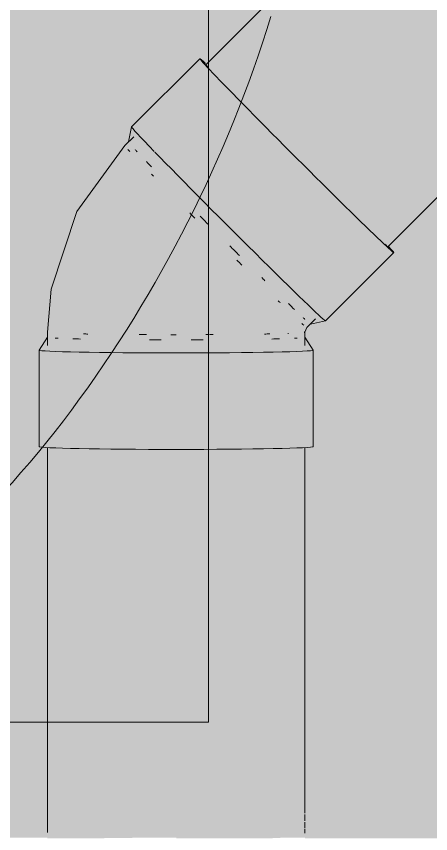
# Model space of a CAD drawing. Header units: metres. Extents: x 1.1 to 88.1, y -3.7 to 23.8.
# Drawn here: x 24.0456 to 24.1099, y 21.9006 to 22.0276 of the extents above; entities that cross this region are included whole.
import ezdxf

# ---------------------------------------------------------------- set-up
doc = ezdxf.new("R2010")
doc.units = ezdxf.units.M
doc.layers.add('1095_ARQ_BASE_dwg', color=7, linetype='Continuous', lineweight=5, true_color=0x767676)
doc.layers.add('A-FLOR', color=7, linetype='Continuous', lineweight=9, true_color=0x007f00)
for name, color, linetype, lineweight in [('LAYOUT-WC_COZINHA', 7, 'Continuous', 5), ('P-PIPE', 7, 'Continuous', 5), ('P-SANR-FIXT', 7, 'Continuous', 5)]:
    doc.layers.add(name, color=color, linetype=linetype, lineweight=lineweight)

# ---------------------------------------------------------------- blocks, each defined once
blk = doc.blocks.new('1095_ARQ_BASE_dwg_A$C331B23C5-V4-TÉRREO')
at = {"layer": 'LAYOUT-WC_COZINHA', "color": 254, "true_color": 0xcecece}
for centre, radius, start, end in [((0.2923067341939712, 0.4448163543906933), 0.1570018691099643, 119.1394472502953, 143.3879959260337), ((0.3287923454925019, 0.4177078858212979), 0.2024558997343406, 143.3879958816383, 162.8938950242392)]:
    blk.add_arc(centre, radius, start, end, dxfattribs=at)
blk = doc.blocks.new('1095_ARQ_BASE_dwg-4006143-TÉRREO')
at = {"rotation": 270}
blk.add_blockref('1095_ARQ_BASE_dwg_A$C331B23C5-V4-TÉRREO', (16.30244843990409, 13.27780630161033), dxfattribs=at)
blk = doc.blocks.new('USO_ESG_Cuba lavatório retângular - Uso geral-4012784-TÉRREO')
at = {"layer": 'P-SANR-FIXT', "true_color": 0xf3f3f3, "transparency": 33554560}
h = blk.add_hatch(color=7, dxfattribs=at)
h.paths.add_polyline_path([(0.1999953707649666, -0.3551094092255254), (0.1999953707649671, -0.08215698149953182), (0.1963853755968558, -0.06868429611705866), (0.1865226853824939, -0.05882160590269467), (0.1730500000000186, -0.0552116107345812), (-0.1731071461119812, -0.0552116107345818), (-0.1865798314944549, -0.05882160590269533), (-0.1964425217088173, -0.06868429611705502), (-0.2000525168769302, -0.08215698149953253), (-0.2000525168769313, -0.3572648151944859), (-0.1964425217088178, -0.370737500576959), (-0.1865798314944555, -0.3806001907913273), (-0.1731071461119806, -0.3842101859594408), (0.1730500000000175, -0.3842101859594402), (0.1866170412062201, -0.3805058349676005), (0.1963853755968547, -0.370737500576967), (0.1999953707649666, -0.3572648151944851)])
h.paths.add_polyline_path([(0.1869294648993266, -0.2279502030173081), (0.1869294648993245, -0.357624999999909), (-0.1858498807490137, -0.3576249999999097), (-0.1858498807490153, -0.1449999999999861), (0.1869294648993272, -0.1449999999999855), (0.1869294648993266, -0.1643705999131994)])
blk.add_hatch(color=7, dxfattribs=at).paths.add_polyline_path([(0.2049953707649665, -0.3551094092255254), (0.2048249998964135, -0.08215698149953181), (0.1999953707649671, -0.08215698149953182), (0.1999953707649666, -0.3572648151944851), (0.2049953707649665, -0.3572648151944851)])
h = blk.add_hatch(color=7, dxfattribs=at)
h.paths.add_polyline_path([(0.1869294648993255, -0.357624999999909), (0.1869294648993261, -0.1449999999999898), (-0.1858498807490143, -0.1449999999999861), (-0.1858498807490148, -0.3576249999999097), (0.1866170412062196, -0.357624999999909)])
h.paths.add_polyline_path([(0.03085075423785871, -0.2499999999999835), (0.02853169548887802, -0.2605591455053556), (0.02313259905116912, -0.2689772181100412), (0.02216480677848439, -0.2697392606215501), (0.01763355756879813, -0.2742705098312342), (0.00927050983127133, -0.2785316954888421), (2.382307684456464e-14, -0.2799999999999854), (-0.009270509831225848, -0.2785316954888422), (-0.01763355756875049, -0.2742705098312342), (-0.02427050983122569, -0.2676335575687601), (-0.0251214761728119, -0.2661279080109749), (-0.02906568206069272, -0.2597400045693585), (-0.03112010454866174, -0.2499999999999837), (-0.02853169548883146, -0.2391271243805648), (-0.02329843698086969, -0.2310628503781256), (-0.02174433880653905, -0.2298402714065292), (-0.01763355756875049, -0.2257294901687417), (-0.008846695337719012, -0.221401178889773), (0.000539792075152667, -0.2200854946656971), (0.00927050983127133, -0.2214683045111337), (0.01763355756879705, -0.2257294901687416), (0.02427050983127117, -0.2323664424312071), (0.0262010603231194, -0.235807013857252), (0.02875675427854008, -0.2397917578825391), (0.03037067809956857, -0.2476596305875227)])
at = {"layer": 'P-SANR-FIXT', "color": 8, "true_color": 0x797979}
blk.add_line((-0.1858498807490337, -0.1450000000000035), (0.1869294648993061, -0.1450000000000028), dxfattribs=at)
at = {"layer": 'P-SANR-FIXT'}
for p, q in [((0.1869294648993066, -0.1450000000000028), (-0.1858498807490332, -0.1450000000000035)), ((0.1869294648993066, -0.3576249999999264), (0.1869294648993071, -0.1450000000000028))]:
    blk.add_line(p, q, dxfattribs=at)
blk = doc.blocks.new('Joelho 45_90 - Serie Normal - Esgoto - MEP - Tigre - Standard-4035473-TÉRREO')
at = {"layer": 'P-PIPE', "true_color": 0xe06060}
for points in [[(16.40825106515084, 21.98028712087324), (16.4188566075434, 21.99089266091455), (16.41683856447438, 21.99269694012354), (16.4024785390517, 22.00684316550042), (16.38873085048161, 22.02100637916792), (16.37812530808905, 22.01040083912661), (16.38265999400033, 22.00557022389776), (16.40071853511348, 21.98744776990865), (16.40779679198943, 21.98066837119636)], [(16.40591766221727, 21.97979201210081), (16.40825106515084, 21.98028712087324), (16.40472648127729, 21.98353650529842), (16.38470336454175, 22.00347917065251), (16.378057113954, 22.01007925855494), (16.37763056638461, 22.00806780388802), (16.37838191367886, 22.00743514861002), (16.37863751612527, 22.0069169310465), (16.37895981357815, 22.00662392401999), (16.37986098293357, 22.00630963060083), (16.38094003481047, 22.00450257727356), (16.38188915368365, 22.00393746189621), (16.3821172027878, 22.00378343529838), (16.38470158425135, 22.00065615891932), (16.38470336454175, 22.00065147453279), (16.38526242440202, 22.00008688623875), (16.38534966820929, 22.00008686587951), (16.38835057430724, 21.99743985114954), (16.38931966585877, 21.99598952351368), (16.39120848537333, 21.99446173719479), (16.39246756804283, 21.99332425687389), (16.39423205667849, 21.99107911319741), (16.39490838128567, 21.99051535057386), (16.39604591773541, 21.98972349950519), (16.39953350991978, 21.98594899034515), (16.40204309279808, 21.98384666447471), (16.40261047411199, 21.98284087473206), (16.40383812714962, 21.98206625622246), (16.4044398405652, 21.98156668135933), (16.40506578018726, 21.98050685679645), (16.40535203328966, 21.98042961681495), (16.40568672025789, 21.98042122999624)], [(16.36817936642519, 21.99420448105158), (16.37411025105736, 22.00337210096652), (16.37108891523365, 21.99924202684723), (16.36871524009768, 21.99510662953255)], [(16.365608832861, 21.98128243383302), (16.36587566809851, 21.98375922426919), (16.36672211022318, 21.98855071500811), (16.36602828657984, 21.98513656281561), (16.3657149114732, 21.98244496552504)], [(16.38136284311722, 21.97530059587077), (16.40507628738035, 21.97557446613046), (16.40635921068548, 21.97572004833598), (16.40485625767779, 21.97758285727783), (16.40437772721126, 21.97726058324954), (16.40385287244018, 21.97758285727783), (16.40320162545837, 21.97752271251026), (16.40237997239433, 21.97704496308518), (16.40038012943775, 21.97746259359584), (16.39982392133994, 21.97744333169429), (16.39920134630921, 21.97708127403022), (16.39476455330798, 21.97734954360658), (16.39005933741286, 21.97703713342246), (16.38852997835521, 21.97732579637593), (16.38658363827567, 21.97716285577181), (16.38442214145355, 21.97697788107928), (16.38158350233834, 21.97732581379737), (16.38086745494091, 21.9773113640548), (16.37954636502479, 21.97700550626535), (16.37440921068548, 21.97732813861446), (16.37068873749965, 21.9772134037194), (16.3697358139322, 21.97746264459531), (16.3687432272765, 21.97735580268426), (16.36749229417781, 21.97718824703279), (16.3662638335072, 21.97758295154935), (16.36605363526786, 21.97752279807233), (16.3657406941597, 21.97726122678025), (16.36497033992737, 21.97758295154934), (16.36375921068548, 21.97572004833598), (16.3687432272765, 21.97544625737638), (16.378578099457, 21.97532085694239)], [(16.38505921068548, 21.96029713261073), (16.40563343078544, 21.96061281256784), (16.40635921068548, 21.96072304743628), (16.40635921068548, 21.97572004833598), (16.40137862822773, 21.9754463392244), (16.37788679811655, 21.97532588667141), (16.3644015858011, 21.97564720703364), (16.36375921068548, 21.97564720703364), (16.36375921068548, 21.96072304743628), (16.36661286958487, 21.96051009002351), (16.37954636502479, 21.96031164530648)]]:
    blk.add_hatch(color=13, dxfattribs=at).paths.add_polyline_path(points)
h = blk.add_hatch(color=13, dxfattribs=at)
h.paths.add_polyline_path([(16.38505921068548, 21.97811956847994), (16.38971867822983, 21.9781331954243), (16.38965448264732, 21.98140246059211), (16.38762655180113, 21.97931629752006), (16.38731643867046, 21.97889225723116), (16.3861704148226, 21.97849995315653), (16.3861704148226, 21.97812249375094)])
h.paths.add_polyline_path([(16.39329771866521, 21.98343045690947), (16.39077429320665, 21.97813765728235), (16.39874102338808, 21.97826242557993), (16.39880578016299, 21.98122827258058), (16.39700128199546, 21.98343047632475), (16.39828030204914, 21.98594894811022), (16.39453551341872, 21.98405613052902)])
h.paths.add_polyline_path([(16.38505921068548, 21.97811956847994), (16.38481389552784, 21.97864483945673), (16.38341208208651, 21.98183173358704), (16.38367202490292, 21.98183173358704), (16.38556751472054, 21.98421999390152), (16.38520062816, 21.98425762899916), (16.38702791073721, 21.98638602730517), (16.38976513587648, 21.9837592242692), (16.39005933741286, 21.98362170652745), (16.39032536262871, 21.9837592242692), (16.39194365814464, 21.9837592242692), (16.39194365814464, 21.98405613052902), (16.39012191505109, 21.98405613052902), (16.39032536262871, 21.98546849624437), (16.39199048687244, 21.98687951003908), (16.39329771866521, 21.98343045690947), (16.39423205667849, 21.98606536894603), (16.39525170499653, 21.98894086332933), (16.39446031414254, 21.98972593507825), (16.3941248571386, 21.98931882939765), (16.39366455146373, 21.98930045813628), (16.39366455146373, 21.98887508445319), (16.39214298811184, 21.98740989002863), (16.39221322517342, 21.99051535057386), (16.39226216311141, 21.99083159078344), (16.39120848537333, 21.99296435916822), (16.38875251443692, 21.99232034170759), (16.38875251443692, 21.99199257348576), (16.38820536381685, 21.99199257348576), (16.38760985966348, 21.99140115298414), (16.38711370769796, 21.98732880548139), (16.38688421419186, 21.98650945984882), (16.38416908307047, 21.98913297667253), (16.38339765389872, 21.98750997977109), (16.38195381771635, 21.98811633084513), (16.38195381771635, 21.98655418340428), (16.38007532760579, 21.98890523975832), (16.37978264745234, 21.98902926958889), (16.37784571493879, 21.99153278105406), (16.37840898619438, 21.99318944894083), (16.37716729269962, 21.99457803716773), (16.37747406954951, 21.99749855075741), (16.37698564488172, 21.99746769297649), (16.37681672434245, 21.99637836972328), (16.37195918378498, 21.99249967724171), (16.37439637026775, 21.99881573354367), (16.37189625767228, 21.99720842254858), (16.37141089204377, 21.99669031445573), (16.37160557745553, 21.99638259520626), (16.37061245108524, 21.99365235117286), (16.36966453088967, 21.99248688231904), (16.36984130098586, 21.99413901699917), (16.36787578700761, 21.99079797952015), (16.36803675297189, 21.99027190660826), (16.3673165524286, 21.98931551240167), (16.36721894111868, 21.9902834484631), (16.36608605364103, 21.98548562985053), (16.36536305657226, 21.97845004301315), (16.36575616223013, 21.97868356269941), (16.36596382716349, 21.97840520992483), (16.37068873749965, 21.97831952849193), (16.37091707506175, 21.97953050100629), (16.37130652694899, 21.97991933944427), (16.37137966214774, 21.97822960465132), (16.37934414910142, 21.97813765710894), (16.37932777790506, 21.97919232089816), (16.3805342491748, 21.98062709035338), (16.38195381771635, 21.98532283291172), (16.38195381771635, 21.98459068570171), (16.38234500925884, 21.98455055740736), (16.38262486712509, 21.98533735439151), (16.38246251898374, 21.98345075510418), (16.38230750395846, 21.98196363278481), (16.38195381771635, 21.98195394596958), (16.38083348846772, 21.97991558663012), (16.38017688409681, 21.9781331954243), (16.38158629009874, 21.97812564401222)])
h.paths.add_polyline_path([(16.40237973619882, 21.97831952909587), (16.40417301666126, 21.97845004334947), (16.40437772721126, 21.97909476663663), (16.40370466874439, 21.97933397676071), (16.40318918526162, 21.98093968702917), (16.40029981421926, 21.98122827258058), (16.40015265761502, 21.98158431430818), (16.40029981421926, 21.9818476030085), (16.40146050075294, 21.98284282444525), (16.40076751584842, 21.98317888018831), (16.3999903001266, 21.98227693855251), (16.39920134630921, 21.981065397848), (16.39949358128518, 21.98092054218029), (16.40127368365653, 21.97931629752006)])
h.paths.add_polyline_path([(16.39955630213701, 21.97824595224206), (16.40237973619882, 21.97831952909587), (16.40086557072409, 21.97931629752006), (16.39938923291618, 21.98028820424569), (16.39955495451306, 21.97826242557992)])
h.paths.add_polyline_path([(16.36773871066984, 21.97831952849193), (16.36900724430157, 21.98496431000664), (16.36914317992459, 21.98480087640833), (16.36951832378581, 21.98586631440719), (16.36994554252402, 21.98671920568004), (16.36899181814351, 21.98723105619863), (16.36881158979446, 21.98759182631616), (16.36797923658209, 21.98804181359211), (16.36915335885839, 21.99074954261303), (16.37061245108524, 21.99157947250562), (16.37068873749965, 21.99186677592873), (16.37189625767228, 21.99233497231975), (16.37061057553414, 21.98744126245729), (16.37040789492801, 21.98722120284664), (16.36961854164689, 21.9837592242692), (16.3696628218023, 21.98205803127228), (16.36899181814351, 21.98084361404711)])
h.paths.add_polyline_path([(16.36773871066984, 21.97831952849193), (16.36611474042116, 21.98111043055731), (16.3669700423391, 21.98597416099519), (16.36721841632824, 21.98548562985054), (16.36734376192172, 21.98375922426919)])
h.paths.add_polyline_path([(16.40480547869452, 21.97895430248866), (16.40456892205876, 21.97940823571579), (16.40449907860554, 21.9790537591494), (16.40476076453791, 21.97896881658595)])
h.paths.add_polyline_path([(16.40438269385407, 21.97842223205481), (16.4047553677644, 21.97845004334947), (16.40449907860554, 21.97856870108417), (16.4044047927963, 21.97845004334947)])
h.paths.add_polyline_path([(16.37689397813569, 21.98230135688143), (16.37676904078058, 21.98345075510418), (16.37657626913612, 21.9837592242692), (16.37657860814834, 21.98514207285699), (16.37801117898699, 21.98484161838778), (16.37755510015197, 21.98257486627534)])
h.paths.add_polyline_path([(16.37192046921436, 21.9825718931167), (16.37220347938056, 21.98482839872098), (16.37181576629133, 21.98563064354236), (16.37159864848682, 21.98676748771188), (16.37220347938056, 21.9864071599106), (16.37220347938056, 21.98675299668224), (16.37311436601828, 21.98602738412423), (16.37286244163514, 21.98468537992783), (16.37300018733784, 21.9837592242692), (16.37244965784904, 21.9837592242692)])
h.paths.add_polyline_path([(16.37398694204548, 21.98698310351845), (16.37619224490133, 21.99055922887155), (16.37692825801665, 21.99024345507452), (16.37647167465362, 21.98804181359212), (16.37618643234257, 21.98712343849751), (16.37404880790756, 21.98704979221677)])
h.paths.add_polyline_path([(16.3843871909006, 21.98959185007974), (16.38538331911055, 21.99081683198525), (16.38574913922735, 21.99153278105406), (16.38658363827567, 21.99175160773072), (16.38658363827567, 21.99331270273372), (16.38558680515673, 21.99331270273372), (16.38471992460974, 21.99186407679931), (16.38509725517142, 21.99153278105406), (16.3846100968342, 21.99153278105406), (16.38434946539647, 21.99096792246899), (16.3845938108365, 21.99002655429889)])
h.paths.add_polyline_path([(16.36783722390248, 21.99173963381366), (16.37016258493004, 21.99510662953255), (16.37090807359383, 21.99637836972328), (16.37132567913777, 21.99723350407434), (16.37154547417876, 21.99828022600817), (16.36904433647949, 21.994046495544), (16.36822823696457, 21.99248688231904)])
h.paths.add_polyline_path([(16.38070184541854, 21.99331270273372), (16.38144287425328, 21.99331270273372), (16.38221470343252, 21.99500501563109), (16.38202201453607, 21.99594226802255), (16.38189242028837, 21.99568827479778), (16.38063381077705, 21.99425740580233)])
h.paths.add_polyline_path([(16.38658363827568, 21.99454841615452), (16.38664011438965, 21.99457125286894), (16.38711370769796, 21.99493828077516), (16.3879566804897, 21.99622696967016), (16.38716692300538, 21.99702239508227), (16.38658363827567, 21.99634205674777), (16.38658363827567, 21.99542542418562)])
h.paths.add_polyline_path([(16.37895979710482, 22.00540809011404), (16.37791790040278, 22.00532800074669), (16.37627874889406, 22.00520197762501), (16.37328855414243, 22.00099864433538), (16.37464992950805, 22.00099500518037), (16.37526458161339, 22.00102808198243), (16.37771911932812, 22.00393746189621)])
h.paths.add_polyline_path([(16.37519052552084, 21.99978140777451), (16.37637440792915, 22.0000868658795), (16.37773212824334, 22.00141128857201), (16.37895979710482, 22.00540809011404), (16.375543433144, 22.00077824819455), (16.37524072203789, 21.99992319535251)])
h.paths.add_polyline_path([(16.38062609822378, 22.00214557187091), (16.38094003481047, 22.00220074581354), (16.38153461786247, 22.0027443969945), (16.38094003481047, 22.00332149428224), (16.38037390900225, 22.00267860937173), (16.38037390900225, 22.00214557187091)])
h.paths.add_polyline_path([(16.37654499642653, 22.00557022389775), (16.37660146529854, 22.00557022389775), (16.37752329209242, 22.00694556005775), (16.37737251540218, 22.00672627344561), (16.3772196876772, 22.00651277209089)])
h.paths.add_polyline_path([(16.37727981039994, 22.00721794251929), (16.37727981039994, 22.00724123846617), (16.377064937457, 22.00750217508581)])
h = blk.add_hatch(color=13, dxfattribs=at)
h.paths.add_polyline_path([(16.39329770980031, 21.9834304997141), (16.39689770215085, 21.98317888018831), (16.39920134630921, 21.98134588505101), (16.39936844260008, 21.98158431430818), (16.40088236563166, 21.98340438121892), (16.39521625999186, 21.98884662626114), (16.39342550445969, 21.98365006329503)])
h.paths.add_polyline_path([(16.39329770980031, 21.9834304997141), (16.39505925613608, 21.97817314830104), (16.39664124583772, 21.9831952214739), (16.3948691049394, 21.98331990095438)])
h.paths.add_polyline_path([(16.38505921068548, 21.97811956847994), (16.3861704148226, 21.97813319542431), (16.3861704148226, 21.97849995315653), (16.38731643867046, 21.97889225723116), (16.38853226582685, 21.98040796407222), (16.38980149650467, 21.98153274269699), (16.39005933741286, 21.9781331954243), (16.39079351188829, 21.97817314760367), (16.39329159431447, 21.983427660464), (16.38989632119694, 21.98219042112882), (16.38974030819617, 21.98405613052902), (16.39046517261095, 21.98502562124271), (16.39085572425632, 21.98405613052902), (16.39238520571781, 21.98405613052902), (16.39317311861766, 21.98375922426919), (16.39185596031589, 21.98676551324409), (16.39005933741286, 21.98548778909859), (16.38677326393665, 21.98583812492072), (16.38798192524099, 21.99179678941688), (16.39120848537333, 21.99296435916822), (16.38795465583716, 21.99622387449643), (16.38658363827567, 21.99444272270696), (16.38658363827568, 21.99218770807716), (16.38626116693524, 21.99230641953384), (16.38581209837601, 21.99140115298414), (16.3845938108365, 21.99002655429889), (16.38451346809167, 21.99140115298414), (16.38624412042513, 21.99441112851821), (16.38658363827567, 21.99476170539391), (16.38676928876886, 21.99663714282753), (16.38716692300538, 21.99702239508227), (16.38153461786247, 22.0027443969945), (16.38062609822378, 22.00214557187091), (16.38028586366709, 22.00214557187091), (16.38028192779024, 22.00263448394507), (16.38095647486557, 22.003338656366), (16.37754686716559, 22.00657990459496), (16.37744108763272, 22.0068719250971), (16.37736486636512, 22.00712394488395), (16.377064937457, 22.00750217508581), (16.37314965464438, 22.00214481763493), (16.37146226887014, 21.99974967002085), (16.36817936642519, 21.99420448105158), (16.36741521128588, 21.98944652696477), (16.36803675297188, 21.99027190660826), (16.36793490337718, 21.99122918606441), (16.36881158979446, 21.99301010722563), (16.36822823696457, 21.99248688231904), (16.37068873749965, 21.996990990112), (16.37184694682363, 21.99873388856861), (16.37145838769497, 21.99674101413413), (16.37304465417662, 21.99843428916902), (16.37328372038673, 21.99823863310906), (16.37444731030482, 21.99884215471898), (16.37191381955621, 21.99244531574666), (16.37068873749965, 21.99153278105405), (16.37061245108524, 21.9915794725056), (16.36899315288774, 21.9903907343282), (16.36858828841378, 21.98979562262129), (16.36796163975519, 21.98777617933977), (16.36888746773482, 21.9872870596016), (16.369945542524, 21.98671920568001), (16.37091904266513, 21.98809518654402), (16.37103312001313, 21.98894630994124), (16.37191279756645, 21.99233377849272), (16.37214374594645, 21.99231710895334), (16.37541859284855, 21.98930467251295), (16.37404880790754, 21.98704979221675), (16.3761954477194, 21.98712374909882), (16.37674973248483, 21.98896596323244), (16.37995281021384, 21.98884611332897), (16.38021609387085, 21.98884611332898), (16.38339765111428, 21.98750997194288), (16.38285288798306, 21.98581516229011), (16.38656594555833, 21.98555990097969), (16.38360560565889, 21.98123204036933)])
h.paths.add_polyline_path([(16.38046092332099, 21.97813167357948), (16.38127455478799, 21.98170664974147), (16.38188664697562, 21.98183173358703), (16.38259453566166, 21.98345075510418), (16.38234500925885, 21.98455055740736), (16.38154685574281, 21.98463243172149), (16.3818475828816, 21.98375922426919), (16.38158629009874, 21.98347876617236), (16.38158629009874, 21.9833360196613), (16.38121465195688, 21.98333601966129), (16.3805342491748, 21.98062709035339), (16.37932777790507, 21.97919232089816), (16.37939494650616, 21.97813738494312), (16.37988282978343, 21.97813319542431)])
h.paths.add_polyline_path([(16.37137966214774, 21.97822960465132), (16.371306526949, 21.97991933944429), (16.37068873749965, 21.97893237757856), (16.37091707506175, 21.97823670234303)])
h.paths.add_polyline_path([(16.39873877724905, 21.9782296049279), (16.39955028313118, 21.97831952849193), (16.39938923291618, 21.98028820424569), (16.4024785390517, 21.97839519027081), (16.40385307105323, 21.97928123344574), (16.40449907860554, 21.97924100165601), (16.40449907860554, 21.97994221685925), (16.40318918526162, 21.9809242632639), (16.39904999416197, 21.98098174046861), (16.39890250219407, 21.98062195882337), (16.39873926297313, 21.97823670234303)])
h.paths.add_polyline_path([(16.36773870260979, 21.97831952849193), (16.3696628218023, 21.98205803127228), (16.36966883774497, 21.9843615785998), (16.37004613763264, 21.98666521769399), (16.369945542524, 21.98671920568001), (16.36861435963658, 21.98375922426919), (16.36849804235203, 21.98303664611103)])
h.paths.add_polyline_path([(16.36773870260979, 21.97831952849193), (16.36686873073874, 21.98647215177407), (16.36685285942192, 21.98647215177407), (16.3662653620003, 21.98085157402321), (16.36770192824883, 21.97838270759505)])
h.paths.add_polyline_path([(16.36596382716348, 21.97840520992484), (16.36567263668721, 21.97845004301315), (16.36577542796999, 21.9784143048238)])
h.paths.add_polyline_path([(16.40415459856048, 21.97840521013498), (16.40449907860554, 21.97856870108416), (16.40480547869451, 21.97895430248865), (16.40437772721126, 21.97894834836528), (16.40415902362029, 21.9784159815852)])
h.paths.add_polyline_path([(16.40480547869451, 21.97895430248865), (16.40492392404912, 21.97956237388309), (16.40484696001758, 21.97937172312346), (16.40481843534602, 21.97908468342393)])
h.paths.add_polyline_path([(16.40260089320039, 21.98098174046861), (16.40313634351271, 21.98122827258058), (16.40128615570712, 21.98269333367237), (16.3999561391053, 21.98148497089717), (16.4024785390517, 21.98099048682628)])
h.paths.add_polyline_path([(16.37673186899143, 21.9833360196613), (16.37751141041137, 21.98333601966129), (16.37785541284278, 21.98501109866903), (16.37663458186692, 21.98505713674001), (16.37663458186692, 21.98333601966129)])
h.paths.add_polyline_path([(16.37220347938056, 21.9837592242692), (16.37300018733784, 21.9837592242692), (16.37286244163514, 21.98468537992784), (16.37300801212244, 21.98592785980053), (16.37115648863863, 21.98733882945021), (16.37225234586562, 21.98476724672624), (16.37220347938056, 21.98471573625154), (16.37220347938056, 21.98379464596823)])
h.paths.add_polyline_path([(16.39194365814464, 21.98700306414928), (16.39214298811184, 21.98740989002863), (16.39430533585383, 21.98987967722507), (16.39194365814464, 21.99199257348576), (16.39194365814464, 21.98931882939765)])
h.paths.add_polyline_path([(16.37689397813569, 21.9902037563534), (16.37663458186692, 21.99036945280253), (16.37619224490133, 21.99055922887155), (16.37725803138171, 21.99447656392479), (16.37861339839733, 21.99296085438053), (16.37804159214543, 21.99153278105406)])
h.paths.add_polyline_path([(16.38390127426176, 21.99027523802965), (16.38402459954436, 21.9908111434391), (16.38425245079548, 21.99092110358997)])
h.paths.add_polyline_path([(16.36966082865797, 21.99245228039525), (16.37106229180236, 21.99434747787219), (16.37141089204376, 21.99669031445573), (16.37112665489619, 21.99667359719044), (16.37035066327669, 21.995625501869), (16.36984130098586, 21.99413901699919), (16.36966453088967, 21.99248688231904)])
h.paths.add_polyline_path([(16.38070801678943, 21.99322700943253), (16.38076690721195, 21.99456194125599), (16.38189242028838, 21.99568827479779), (16.38264896137497, 21.99476170539391), (16.38225225644763, 21.99476170539391), (16.38149463128507, 21.99325091578052)])
h.paths.add_polyline_path([(16.37725803138171, 21.99597376029277), (16.37658900119289, 21.99619123804383), (16.3772580313817, 21.99748490185945), (16.37752560633526, 21.99750180675768), (16.37751404056132, 21.99715181844926), (16.37884417503843, 21.99928621450383), (16.37786745429569, 21.99674101413413), (16.37749484326064, 21.9965708948703), (16.3772580313817, 21.99602781363383)])
h.paths.add_polyline_path([(16.37502909296695, 21.99955354146875), (16.375543433144, 22.00077824819455), (16.37563901436137, 22.00104823165374), (16.37526458161335, 22.00102808198243), (16.37328855414243, 22.00099864433537), (16.3754308004678, 22.00410975379419), (16.37627874876095, 22.00520197745356), (16.37895981357815, 22.00540809011404), (16.37747406954952, 22.00113166195621), (16.37584650586556, 21.99981991960607), (16.37522630594493, 21.99978350840096)])
h = blk.add_hatch(color=13, dxfattribs=at)
h.paths.add_polyline_path([(16.40591766221726, 21.97979201210081), (16.40543685841513, 21.98042749120798), (16.405137162444, 21.98036223380736), (16.40487010358107, 21.9799089312902), (16.40511325710879, 21.9797518701264), (16.4057113240058, 21.97979201210081)])
h.paths.add_polyline_path([(16.40429767097055, 21.98046989148266), (16.40462644047096, 21.98098174046861), (16.40427656896864, 21.98186035141238), (16.40307120514996, 21.98227693855252), (16.40345715716852, 21.9809205421803), (16.40427711895229, 21.98052373640516)])
h.paths.add_polyline_path([(16.40177703235366, 21.98276289509849), (16.40223817114081, 21.98317888018831), (16.40202657741457, 21.98390158419165), (16.39927823085157, 21.98594894834196), (16.40146050075294, 21.98284282444525)])
h.paths.add_polyline_path([(16.39828030204914, 21.98594894857142), (16.39867032360729, 21.98671709023228), (16.39568603671439, 21.99013576099153), (16.39477027473242, 21.9903516340062), (16.3948691049394, 21.99005142205337), (16.39470151369591, 21.98987967722506), (16.39446031414254, 21.98972593507825), (16.39550910794925, 21.98907820591619), (16.39654685769092, 21.98815297861846), (16.39826035466216, 21.98598157964352)])
h.paths.add_polyline_path([(16.39303060355936, 21.99152868156034), (16.39318632609935, 21.99153278105405), (16.39318632609935, 21.99223667763006), (16.39182933338329, 21.99405127592356), (16.39025931527389, 21.99492639658872), (16.39120848537333, 21.99296435916822), (16.3930254006071, 21.99153278105405)])
h.paths.add_polyline_path([(16.38837816526343, 21.99598952351367), (16.38840013182772, 21.99601139458905), (16.38875251443692, 21.99666482810825), (16.38794148283202, 21.99782389685675), (16.38518811728647, 22.00002349063633), (16.38819334023526, 21.99598952351368)])
h.paths.add_polyline_path([(16.38413671141517, 22.00008688623875), (16.38469478487813, 22.00066025430189), (16.38164746342117, 22.00401219305692), (16.38132612596916, 22.00393746189621), (16.38118141290271, 22.00349779277583), (16.38095647486557, 22.003338656366), (16.38172360475066, 22.00293366050216), (16.38262848900689, 22.00214557187091), (16.38365101469491, 22.00058292691984)])
h.paths.add_polyline_path([(16.38022466957243, 22.00450721949872), (16.38056856568354, 22.00485111553358), (16.37986110213507, 22.00630938453724), (16.37890249883766, 22.00651277209089), (16.37895981936323, 22.00540810196521)])
h.paths.add_polyline_path([(16.37794606400507, 22.00672726784376), (16.37839697433916, 22.0071779824952), (16.37809542336706, 22.00785633760253), (16.37763575511324, 22.00797737365794), (16.37791790040278, 22.00672973650934)])
h.paths.add_polyline_path([(16.377286215104, 22.00723346074505), (16.37713579357274, 22.00757303118585), (16.377064937457, 22.00750217508581), (16.37727981039994, 22.00724123846617)])
h = blk.add_hatch(color=13, dxfattribs=at)
h.paths.add_polyline_path([(16.405137162444, 21.97937172312347), (16.40591766221727, 21.97979201210081), (16.40492392404912, 21.97956237388309)])
h.paths.add_polyline_path([(16.40471231204288, 21.97975157053202), (16.40506578018726, 21.98050685679645), (16.40449907860554, 21.98074448769555), (16.40427711895229, 21.98052373640516), (16.40389773411553, 21.98050685679644), (16.40449907860554, 21.97994221685925)])
h.paths.add_polyline_path([(16.40345716950003, 21.98092053045765), (16.40261047411199, 21.98284087473206), (16.40204309279808, 21.98302772850205), (16.4014625080258, 21.98284087473206), (16.40339359108501, 21.98098174046861)])
h.paths.add_polyline_path([(16.40088236563166, 21.98340438121892), (16.39995147191966, 21.98506419178095), (16.39883981320162, 21.98650854409122), (16.39828040048933, 21.98594899034515), (16.40074634096894, 21.98353650529842)])
h.paths.add_polyline_path([(16.39826035466216, 21.98596862474433), (16.39826035466216, 21.98597427324084), (16.39529290465791, 21.98931882939765), (16.39525006254753, 21.98894248588525), (16.3977088825151, 21.98651260516046)])
h.paths.add_polyline_path([(16.39450357211376, 21.9896830221424), (16.394837868054, 21.99010181363665), (16.39469822275498, 21.99061793326787), (16.39339602649961, 21.99191480631828), (16.39298820661694, 21.99156208682535), (16.39264418897603, 21.99153278105406), (16.39430533585383, 21.98987967722507)])
h.paths.add_polyline_path([(16.39120848537333, 21.99296435916822), (16.38952756705388, 21.99578170613704), (16.38875251443692, 21.99649407768344), (16.38819243468657, 21.99598952351368), (16.39005933741286, 21.99411589064744)])
h.paths.add_polyline_path([(16.38413673145527, 22.00008688623875), (16.38175445464025, 22.0028718907651), (16.38153461786247, 22.0027443969945), (16.3835828673455, 22.00065147453279)])
h.paths.add_polyline_path([(16.38716692300538, 21.99702239508227), (16.38594393182905, 21.99904286642085), (16.38470129983438, 22.0006514745328), (16.38413673145527, 22.00008688623875), (16.38701151520026, 21.9971789182174)])
h.paths.add_polyline_path([(16.37895981936323, 22.00540809011404), (16.37829720703138, 22.00707825848367), (16.37791790040278, 22.00651277209089), (16.37880689728527, 22.00557022389776)])
h.paths.add_polyline_path([(16.38095647486557, 22.003338656366), (16.3813204265399, 22.00411331357987), (16.38037390900225, 22.00479320484494), (16.38015178742699, 22.00455912909014), (16.37983051959202, 22.00450257727356), (16.38094003481047, 22.0033555547058)])
h.paths.add_polyline_path([(16.37749304669487, 22.00698228935317), (16.37765895557794, 22.00757303118585), (16.37754686716559, 22.00786500554403), (16.37727981039994, 22.00721794251929)])
h = blk.add_hatch(color=13, dxfattribs=at)
h.paths.add_polyline_path([(16.38505921068548, 21.97684508110049), (16.38736529761043, 21.97732579637593), (16.38423351371355, 21.97811812394763), (16.38424899508808, 21.9780274540973), (16.38285288798306, 21.97783372964419), (16.38285288798306, 21.97730499910216), (16.38442842760469, 21.97697657070248)])
h.paths.add_polyline_path([(16.39023559158753, 21.97697799443515), (16.3946157744077, 21.97742409660453), (16.38919240212597, 21.9779685646337), (16.38936728927004, 21.97727197919429), (16.39005933741286, 21.97703766955065)])
h.paths.add_polyline_path([(16.37505631431233, 21.97737334099989), (16.37330428073544, 21.97765371260689), (16.37027651382696, 21.97809143091793), (16.37026128891825, 21.9774626445953), (16.37113108202584, 21.97709633813034), (16.37441075311588, 21.97737334099989)])
h.paths.add_polyline_path([(16.37988282978343, 21.97697799504783), (16.38081805510821, 21.97751187673685), (16.38042636298078, 21.97783781620263), (16.38066548990929, 21.97813113505313), (16.37954636502479, 21.97789330574438), (16.37934473297669, 21.97787000808256), (16.37788679811655, 21.97779671398735), (16.37505923902363, 21.97814368634739), (16.37505923902363, 21.97734957739863), (16.37878472991668, 21.97706756314178), (16.37954636502479, 21.97700550626535)])
h.paths.add_polyline_path([(16.36773870260979, 21.97704504089408), (16.36915378263669, 21.9774828124545), (16.36773870260979, 21.9783195282086), (16.36689359409662, 21.97810552136501), (16.36702015049927, 21.9774626445953)])
h.paths.add_polyline_path([(16.40237973619882, 21.97704505166589), (16.40322745780404, 21.97759918039026), (16.40211460852906, 21.97826242557993), (16.40096256486135, 21.97801424842918), (16.40103007611422, 21.97746256774269), (16.40191176976914, 21.97718980650747)])
h.paths.add_polyline_path([(16.39920134630921, 21.97708127403022), (16.39983156513005, 21.9774625677427), (16.39955611776686, 21.97793347258315), (16.39955630213701, 21.97824595224206), (16.39854546177531, 21.97801993550732), (16.3980036590234, 21.9777904497957), (16.39505921068548, 21.97813319542431), (16.39505927109131, 21.97737379795744), (16.39915211739949, 21.97708520258676)])
h.paths.add_polyline_path([(16.40437772721126, 21.97726079592267), (16.40487010358107, 21.97785730949578), (16.40397505406963, 21.97823473228952), (16.40399149665043, 21.97758285727783)])
h.paths.add_polyline_path([(16.3657406941597, 21.97726122678024), (16.36614212562532, 21.97759676258685), (16.36566471843337, 21.97815966210466), (16.36528218966221, 21.97756965450888), (16.3653518458082, 21.97752279807233)])
h.paths.add_polyline_path([(16.36505921068548, 21.97771964845594), (16.36536305657226, 21.97845004301315), (16.36505921068548, 21.97831952849193), (16.36505921068548, 21.9781331954243)])
h.paths.add_polyline_path([(16.40505921068548, 21.97771964845594), (16.40487010358107, 21.97849076602653), (16.40480966170308, 21.97831952849193), (16.40487010358108, 21.97817423486822)])
h = blk.add_hatch(color=13, dxfattribs=at)
h.paths.add_polyline_path([(16.38852997835521, 21.97732579637593), (16.38919097196719, 21.97734954360658), (16.38929715105143, 21.97794363956015), (16.38965753182618, 21.9781316736684), (16.38505921068548, 21.97811956847994), (16.38736529480192, 21.97732580508664)])
h.paths.add_polyline_path([(16.38158629009874, 21.97732581379037), (16.38282422429359, 21.97732581379736), (16.38275119366677, 21.97785716725801), (16.38505674034677, 21.97811956847993), (16.38046092332099, 21.97813167357948), (16.38045967622319, 21.97759899055237), (16.38136284311722, 21.97732742051), (16.38158350233833, 21.97732581379737)])
h.paths.add_polyline_path([(16.39505927109131, 21.97817314830104), (16.39536648904192, 21.9781331954243), (16.39873898287994, 21.97796217782161), (16.39891907862731, 21.97823321025333), (16.39771857264725, 21.97821038236829)])
h.paths.add_polyline_path([(16.39505307180908, 21.97737325670973), (16.39505921068548, 21.97741792928995), (16.39505927109131, 21.97817314830104), (16.39080718807865, 21.97812564448665), (16.39223656769904, 21.97770070153834), (16.39466882232703, 21.97741792928995)])
h.paths.add_polyline_path([(16.37505921068548, 21.97737334099989), (16.37505631431233, 21.9781731882263), (16.37151857551527, 21.97817314760367), (16.37229989079383, 21.97781507072025), (16.37505631431233, 21.97737334099989)])
h.paths.add_polyline_path([(16.40237973619882, 21.97831952909587), (16.4024785390517, 21.9782304707355), (16.40345715716852, 21.97756915336264), (16.40397492400569, 21.97765125286688), (16.40385307288916, 21.97838270600974), (16.4024785390517, 21.9783237659327)])
h.paths.add_polyline_path([(16.39984148147478, 21.97745354376688), (16.40096198672614, 21.97752271251026), (16.40096256486134, 21.97801424842918), (16.40211612767033, 21.97831200112882), (16.39955625918061, 21.97817314760367), (16.39983156513005, 21.9774625677427)])
h.paths.add_polyline_path([(16.3662653620003, 21.97838270759505), (16.36596343914874, 21.9781331954243), (16.36614212562532, 21.97759676258685), (16.3662638335072, 21.97758295154934), (16.36626496148942, 21.97817314760366)])
h.paths.add_polyline_path([(16.36773870260979, 21.97831952849193), (16.3662653620003, 21.9783195282086), (16.3662653620003, 21.97758295154935), (16.36684637424793, 21.97758295154934), (16.36684782993147, 21.97809393228506)])
h.paths.add_polyline_path([(16.36973833584533, 21.97826242453349), (16.36773870260979, 21.97831952849193), (16.3697358139322, 21.97746264459531)])
h.paths.add_polyline_path([(16.37016824508228, 21.97745538632001), (16.37054296818661, 21.97823670234303), (16.36973833584533, 21.97817314760367), (16.36973833584533, 21.97746260226547)])
h.paths.add_polyline_path([(16.40505921068548, 21.97771964845594), (16.4045559850805, 21.97817314760367), (16.40487010358107, 21.97785730949578)])
h.paths.add_polyline_path([(16.36505921068548, 21.97771964845595), (16.36566458812032, 21.9784275409288), (16.36524786741811, 21.97817314760367)])
h.paths.add_polyline_path([(16.3782694859269, 21.97774576819918), (16.37934414910142, 21.97813765710894), (16.37505923902363, 21.97817314727651)])
at = {"layer": 'P-PIPE', "color": 8, "true_color": 0x797979}
for p, q in [((16.38873235624279, 22.02101089615006), (16.37812681385023, 22.01040535610876)), ((16.37812549242384, 22.01040276197006), (16.37763073946891, 22.00806960937482)), ((16.37845204412284, 22.00889210888197), (16.37706635131726, 22.0075064163836)), ((16.37763198024486, 22.0080720451858), (16.37706635131726, 22.0075064163836)), ((16.40824955938966, 21.98028260389109), (16.41885510178222, 21.9908881439324)), ((16.40535061942941, 21.97922214200082), (16.40670803875776, 21.98057956102823)), ((16.40535061942941, 21.97922214200082), (16.40591624835701, 21.97978777080302)), ((16.40591381254575, 21.97978653002761), (16.40824696525067, 21.98028128246528)), ((16.36505921068548, 21.97851948850393), (16.36505921068548, 21.97642491745977)), ((16.36505921068548, 21.97851948850393), (16.36505921068548, 21.97771964845594)), ((16.40505921068548, 21.97851948850393), (16.40535061942941, 21.97922214200082)), ((16.40505921068548, 21.97851948850393), (16.40535061942941, 21.97922214200082)), ((16.40505921068548, 21.97642508426096), (16.40505921068548, 21.97851948850393)), ((16.40505921068548, 21.97771964845595), (16.40505921068548, 21.97851948850393)), ((16.36506090075689, 21.97772484741625), (16.36376101061153, 21.97572558522872)), ((16.40635741075943, 21.97572558522872), (16.40505752061407, 21.97772484741625)), ((16.36375921068548, 21.97572004833598), (16.36375921068548, 21.96072304743628)), ((16.40635921068548, 21.96072304743628), (16.40635921068548, 21.97572004833598))]:
    blk.add_line(p, q, dxfattribs=at)
at = {"layer": 'P-PIPE', "color": 8, "true_color": 0x797979, "flags": 128}
blk.add_lwpolyline([(16.37706635131726, 22.0075064163836), (16.36959351613128, 21.9972593173363), (16.36561034780836, 21.98521876449033), (16.36505921068548, 21.97851948850395)], dxfattribs=at)
blk.add_lwpolyline([(16.37706635131726, 22.0075064163836), (16.36959351613128, 21.9972593173363), (16.36561034780836, 21.98521876449033), (16.36505921068548, 21.97851948850395)], dxfattribs=at)
at = {"layer": 'P-PIPE', "color": 8, "true_color": 0x797979}
for centre, major_axis, ratio, start_param, end_param in [((16.40379372901249, 22.00594952004125), (-0.01506137276971665, 0.01506137610882644), 0.01414072005510033, 0.01413978077658862, 3.155732434374713), ((16.40379372901249, 22.00594952004125), (-0.01506137276971743, 0.01506137610882966), 0.01414072005507372, 5.952705165756454, 6.283185307175711), ((16.40379372901249, 22.00594952004125), (-0.0141421340560738, 0.01414213719139043), 0.01414072005511096, 0.01413978078049594, 0.2364063713464717), ((16.39318818661993, 21.99534397999994), (-0.01506137276971665, 0.01506137610882999), 0.014140720055097, 0.01413978077658462, 0.7122714815663203), ((16.39177411430092, 21.99392990799443), (-0.01414213405607096, 0.01414213719139086), 0.01414072005496309, 0.009192516600863732, 0.01413978077996103), ((16.39120848537332, 21.99336427919223), (-0.01414213405607244, 0.01414213719138851), 0.01414072005494917, 0.2759391685800512, 0.3460651773983157), ((16.39120848537332, 21.99336427919223), (-0.01414213405607392, 0.01414213719138997), 0.0141407200551781, 0.2759391685757717, 0.3460651773931094), ((16.39177411430092, 21.99392990799443), (-0.01414213405607118, 0.0141421371913904), 0.0141407200549528, 0.3992386313028726, 0.4539671144413486), ((16.39318818661993, 21.99534397999994), (-0.01506137276971811, 0.0150613761088292), 0.01414072005496513, 0.7230731221532609, 3.155732434377917), ((16.39177411430092, 21.99392990799443), (-0.01414213405607136, 0.01414213719139459), 0.01414072005495645, 0.6528652756543474, 0.7410560529220873), ((16.39120848537332, 21.99336427919223), (-0.01414213405607443, 0.01414213719139137), 0.01414072005495013, 0.7995379441804216, 0.8287752813636244), ((16.39120848537332, 21.99336427919223), (-0.01414213405607265, 0.01414213719139002), 0.01414072005514939, 0.7995379441739086, 0.8287752813571025), ((16.39120848537332, 21.99336427919223), (-0.01414213405607373, 0.01414213719138618), 0.01414072005520592, 1.293900109267602, 1.352374238627347), ((16.39120848537332, 21.99336427919223), (-0.01414213405607171, 0.01414213719138758), 0.01414072005501836, 1.29390010927173, 1.352374238630556), ((16.39177411430092, 21.99392990799443), (-0.01414213405607369, 0.01414213719139111), 0.01414072005493501, 1.370089470290549, 1.462962941871643), ((16.39177411430092, 21.99392990799443), (-0.01414213405607402, 0.01414213719139115), 0.01414072005502235, 1.70006219889742, 1.806773887734773), ((16.40379372901249, 22.00594952004125), (-0.01414213405607613, 0.01414213719138855), 0.01414072005496462, 2.893933046559949, 3.141592653589709), ((16.40379372901249, 22.00594952004125), (-0.0150613727697202, 0.01506137610882643), 0.01414072005510033, 3.155732434366368, 3.476335262121654), ((16.39120848537332, 21.99336427919223), (-0.01414213405607226, 0.01414213719138716), 0.01414072005502506, 1.817499684757456, 1.876099296950417), ((16.39120848537332, 21.99336427919223), (-0.01414213405607078, 0.01414213719139294), 0.0141407200550424, 1.817499684758833, 1.876099296952414), ((16.39177411430092, 21.99392990799443), (-0.01414213405607501, 0.01414213719138568), 0.01414072005516745, 2.06734052063493, 2.108380458414453), ((16.39120848537332, 21.99336427919223), (-0.01414213405607265, 0.01414213719139002), 0.01414072005514939, 2.341098073083958, 2.370334270968799), ((16.39120848537332, 21.99336427919223), (-0.01414213405606879, 0.01414213719139051), 0.01414072005498246, 2.341098073083317, 2.370334270968477), ((16.39177411430092, 21.99392990799443), (-0.01414213405607233, 0.01414213719138825), 0.01414072005506027, 2.445360583735883, 2.552229126596854), ((16.39177411430092, 21.99392990799443), (-0.01414213405607248, 0.01414213719138585), 0.01414072005516362, 2.748104903522227, 2.806666583974752), ((16.39120848537332, 21.99336427919223), (-0.0141421340560714, 0.0141421371913888), 0.01414072005520772, 2.825187260746626, 2.893933046567085), ((16.39120848537332, 21.99336427919223), (-0.01414213405607072, 0.01414213719138926), 0.0141407200551243, 2.825187260747464, 2.893933046568371), ((16.39177411430092, 21.99392990799443), (-0.01414213405607637, 0.01414213719138695), 0.01414072005518822, 3.132400136989024, 3.155732434363978), ((16.38505921068547, 21.97851948850395), (0.01999999999999982, 0), 0.01999600119988415, 3.908182878372083, 3.956228154167936), ((16.38505921068547, 21.97851948850395), (0.02000000000000143, 0), 0.01999600119942801, 3.90818287838348, 3.956228154179322), ((16.38505921068547, 21.97851948850395), (0.01999999999999595, 0), 0.01999600119957491, 5.468550945887181, 5.527024503407434), ((16.38505921068547, 21.97851948850395), (0.02000000000000273, 0), 0.01999600119985815, 5.468550945894251, 5.527024503414749), ((16.38505921068547, 21.97851948850395), (0.01999999999999523, 0), 0.01999600119933392, 5.759586531580308, 5.772534971080577), ((16.38505921068547, 21.97851948850395), (0.02000000000000121, 0), 0.0199960011999764, 5.75958653159431, 5.772534971094277), ((16.38505921068547, 21.97851948850395), (0.01999999999999908, 0), 0.01999600119924909, 6.166460700138639, 6.283185307170696), ((16.38505921068547, 21.97851948850395), (-0.01999999999999957, 3.553938325599573e-15), 0.0199960011995519, 3.024868046559365, 3.141592653589791), ((16.38505921068547, 21.97851948850395), (-0.01999999999999957, 3.553938325599573e-15), 0.0199960011995519, 3.141592653589791, 3.253969935515513), ((16.38505921068547, 21.97851948850395), (0.01999999999999934, 0), 0.01999600119980961, 0, 0.1123772819155135), ((16.39120848537332, 21.99336427919223), (-0.01414213405607223, 0.01414213719138724), 0.01414072005504455, 3.141592653587292, 3.155732434366319), ((16.39120848537332, 21.99336427919223), (-0.01414213405607258, 0.01414213719138856), 0.01414072005496639, 3.141592653589721, 3.15573243436882), ((16.38505921068547, 21.97771964845596), (0.02000000000000256, 0), 0.01999600119956202, 3.490658503983995, 3.549220184433455), ((16.38505921068547, 21.97771964845596), (0.02000000000000183, 0), 0.01999600119960694, 3.781208111707369, 3.875098130202308), ((16.38505921068547, 21.97851948850395), (0.0199999999999981, 0), 0.01999600119975403, 4.421352982084368, 4.479827111441554), ((16.38505921068547, 21.97851948850395), (0.02000000000000137, 0), 0.01999600119978193, 4.421352982083985, 4.47982711144124), ((16.38505921068547, 21.97771964845596), (0.02000000000000248, 0), 0.01999600119959077, 4.50260326180448, 4.596408731814061), ((16.38505921068547, 21.97851948850395), (0.01999999999999787, 0), 0.01999600119971464, 4.670597471035752, 4.712388980384683), ((16.38505921068547, 21.97851948850395), (0.01999999999999957, 0), 0.0199960011995519, 4.670597471036092, 4.712388980384683), ((16.38505921068547, 21.97771964845596), (0.02000000000000129, 0), 0.01999600119950207, 4.828396491775274, 4.922265449852062), ((16.38505921068547, 21.97851948850395), (0.02000000000000036, 0), 0.01999600119969026, 4.944700324949719, 4.965274179698847), ((16.38505921068547, 21.97851948850395), (0.02000000000000211, 0), 0.01999600119982846, 4.944700324951268, 4.965274179700521), ((16.38505921068547, 21.97851948850395), (0.01999999999999737, 0), 0.01999600119978375, 4.974188368183023, 5.003552183718952), ((16.38505921068547, 21.97851948850395), (0.02000000000000025, 0), 0.01999600119978364, 4.974188368183021, 5.00355218371878), ((16.38505921068547, 21.97771964845596), (0.01999999999999993, 0), 0.01999600119940706, 5.549770553333634, 5.643597237253569), ((16.38505921068547, 21.97771964845596), (0.02000000000000152, 0), 0.01999600119957384, 5.8755849135538, 5.93411945679391), ((16.38505921068547, 21.975720048336), (0.0213000000000001, 0), 0.01999600119979573, 3.141592653589793, 6.283185307179586), ((16.38505921068546, 21.9607230474363), (-0.02130000000000365, 3.553196362603979e-15), 0.0199960011996256, 1.668554183709148e-11, 3.14159265358979)]:
    blk.add_ellipse(centre, major_axis=major_axis, ratio=ratio, start_param=start_param, end_param=end_param, dxfattribs=at)

msp = doc.modelspace()

# ---------------------------------------------------------------- hatches: boundary and pattern name
at = {"layer": 'A-FLOR', "true_color": 0x464646}
h = msp.add_hatch(color=49, dxfattribs=at)
h.paths.add_polyline_path([(23.86530572828888, 21.89985555029133), (24.05041501078703, 21.90002592115989), (24.05039976101828, 21.96058582848902), (24.04911501078703, 21.9607230474363), (24.04911501078703, 21.97572004833598), (24.05041501078703, 21.97771964845594), (24.05047126435938, 21.97880227466483), (24.051255165025, 21.98410237572477), (24.05207791032474, 21.98868714928532), (24.05416738989602, 21.99526883517365), (24.05845480169875, 22.00224186087117), (24.06298636648616, 22.00806780388802), (24.06348110819061, 22.01040083912661), (24.07408665058317, 22.02100637916792), (24.07500598119773, 22.02009024337269), (24.14071667344941, 22.08580092105629), (24.01541513876611, 22.08580092105629), (24.01515137782654, 22.08229199236749), (24.01440299525409, 22.08057434786089), (24.01318927467979, 22.07910492900477), (24.01159459140123, 22.0783458971168), (24.00929523289793, 22.07864986073318), (24.00819117618042, 22.07950850948318), (24.00717472637818, 22.08097082295684), (24.00455832156159, 22.08117734695053), (24.00455832156159, 22.08236520561638), (23.99694099277638, 22.08266297477772), (23.99468564734567, 22.07992307301247), (23.98737333627193, 22.07447691766654), (23.97943489987681, 22.07118870964764), (23.97041513751442, 22.07000123540499), (23.96067513294504, 22.07148704373796), (23.95299029468877, 22.07467020796836), (23.94577268846816, 22.08020847201004), (23.94023442442649, 22.08742607823064), (23.93669571551516, 22.09626571627282), (23.93556545186312, 22.10485092105628), (23.93675292610577, 22.11387068341867), (23.94064215646632, 22.12280713062157), (23.9463969687738, 22.12997239722911), (23.95358437176114, 22.13527770892468), (23.96139537515202, 22.13851313246493), (23.97041513751441, 22.13970060670758), (23.98035845486791, 22.13813058346201), (23.98783998034006, 22.13503163414421), (23.9957226923546, 22.12862658735626), (23.99694099277638, 22.12703886733485), (24.00455832156159, 22.12756224396353), (24.00455832156159, 22.12873101915573), (24.00717472637818, 22.12873101915573), (24.0088601800553, 22.13072027516138), (24.00984957731166, 22.1313100821252), (24.01159459140123, 22.13135594499577), (24.01361043927727, 22.13005869678849), (24.01484873470006, 22.12852278271741), (24.01541513876611, 22.12538326135368), (24.01541513876611, 22.12390092105628), (24.17020352677982, 22.12390092105628), (24.17003315591127, 22.27925216239379), (24.16873906068576, 22.28713377072575), (24.16592365863063, 22.29393075255075), (24.16041185411172, 22.30088071191526), (24.15423084139735, 22.30562356978404), (24.1465262263717, 22.30881492582052), (24.13744705034885, 22.30990343793323), (23.86185622709441, 22.30973306706468), (23.85418900515397, 22.30852777359012), (23.84717763693744, 22.30562356978404), (23.84022767757293, 22.30011176526513), (23.83548481970416, 22.29393075255075), (23.83229346366767, 22.28622613752511), (23.83120495155496, 22.27714696150226), (23.83137532242352, 21.93050682583077), (23.83266941764903, 21.92262521749882), (23.83548481970415, 21.91582823567381), (23.84099662422307, 21.9088782763093), (23.84717763693744, 21.90413541844052), (23.85488225196308, 21.90094406240404), (23.86328815616363, 21.89985555029133)])
h.paths.add_polyline_path([(24.12959790197703, 21.89985555029133), (24.13955225124038, 21.90002592115989), (24.14743385957233, 21.9013200163854), (24.15423084139735, 21.90413541844052), (24.16118080076185, 21.90964722295944), (24.16592365863063, 21.91582823567381), (24.16911501466711, 21.92353285069945), (24.17020352677982, 21.9326120267223), (24.17003315591127, 22.05854886079437), (24.10329307703039, 21.99167366902362), (24.10421240764495, 21.99089266091455), (24.09315259209099, 21.98019073176527), (24.09108606367693, 21.97960461350047), (24.09022590368263, 21.97854821098133), (24.09041501078704, 21.9784159815852), (24.09069144407628, 21.97729445150338), (24.09171501078703, 21.97557446613046), (24.09171501078703, 21.96072304743628), (24.09041501078704, 21.96051009002351), (24.09041501078704, 21.89985555029133), (24.11962414070531, 21.89985555029133)])
h.paths.add_polyline_path([(23.85558381133807, 21.92423441007444), (23.85356625084858, 21.92861927972173), (23.85390268783976, 21.92829300122407)])
h.paths.add_polyline_path([(23.85558381133807, 22.28552457815012), (23.86045463323471, 22.28769210660173), (23.8596424024877, 22.28720570164842), (23.85887849938709, 22.28688928262382)])
at = {"layer": 'P-PIPE', "true_color": 0x713800}
for points in [[(24.08893692491536, 22.00573691588967), (24.15807540847229, 22.07487538411858), (24.14728277338719, 22.08580092105629), (24.14071667344941, 22.08580092105629), (24.07499227203517, 22.01996410033449), (24.08228857684989, 22.01243102459446), (24.08783433915326, 22.00684316550042)], [(24.10322311113057, 21.99173883082548), (24.17020352677982, 22.05885530449386), (24.17003315591127, 22.06308530815075), (24.15806224405564, 22.07486221970485), (24.08893692491536, 22.00573691588967), (24.10278246406732, 21.99214922155443)], [(24.05609144303718, 21.89985555029133), (24.07041501078703, 21.90002592115989), (24.07035628176755, 21.96029713261073), (24.05041501078703, 21.96051009002351), (24.05041501078703, 21.89985555029133), (24.0560445376012, 21.89985555029133)], [(24.08455714641076, 21.89985555029133), (24.09041501078703, 21.90011278801421), (24.09041501078703, 21.96058509231228), (24.08036027769116, 21.96034835734467), (24.07041501078703, 21.96029713261073), (24.07041501078703, 21.89985555029133), (24.08432072559798, 21.89985555029133)]]:
    msp.add_hatch(color=36, dxfattribs=at).paths.add_polyline_path(points)

# ---------------------------------------------------------------- linework, layer by layer
at = {"layer": 'P-PIPE', "color": 8, "true_color": 0x797979}
for p, q in [((24.14071667344941, 22.08580092105629), (24.07493790004515, 22.02002216223519)), ((24.10322311113057, 21.99173883082548), (24.16873906068575, 22.05725476585576)), ((24.05041501078703, 21.96058509231228), (24.05041501078703, 21.90077914035957)), ((24.09041501078703, 21.90378650712988), (24.09041501078703, 21.96058509231228)), ((24.09041501078703, 21.90256526542915), (24.09041501078703, 21.90356145506582)), ((24.09041501078703, 21.90150010285689), (24.09041501078703, 21.90235555029133)), ((24.09041501078703, 21.90066360848216), (24.09041501078703, 21.9013200163854))]:
    msp.add_line(p, q, dxfattribs=at)

# ---------------------------------------------------------------- block references
at = {"layer": '1095_ARQ_BASE_dwg', "color": 253, "true_color": 0xaaaaaa, "rotation": 270.0000000000001}
msp.add_blockref('1095_ARQ_BASE_dwg-4006143-TÉRREO', (10.94260870917676, 38.80729940953847), dxfattribs=at)
at = {"layer": 'P-PIPE', "color": 8, "true_color": 0x797979}
msp.add_blockref('Joelho 45_90 - Serie Normal - Esgoto - MEP - Tigre - Standard-4035473-TÉRREO', (7.685355800101555, 0), dxfattribs=at)
at = {"layer": 'P-SANR-FIXT', "rotation": 270.0000000000001}
msp.add_blockref('USO_ESG_Cuba lavatório retângular - Uso geral-4012784-TÉRREO', (24.2204151375144, 22.1048509210563), dxfattribs=at)

doc.saveas('drawing.dxf')
